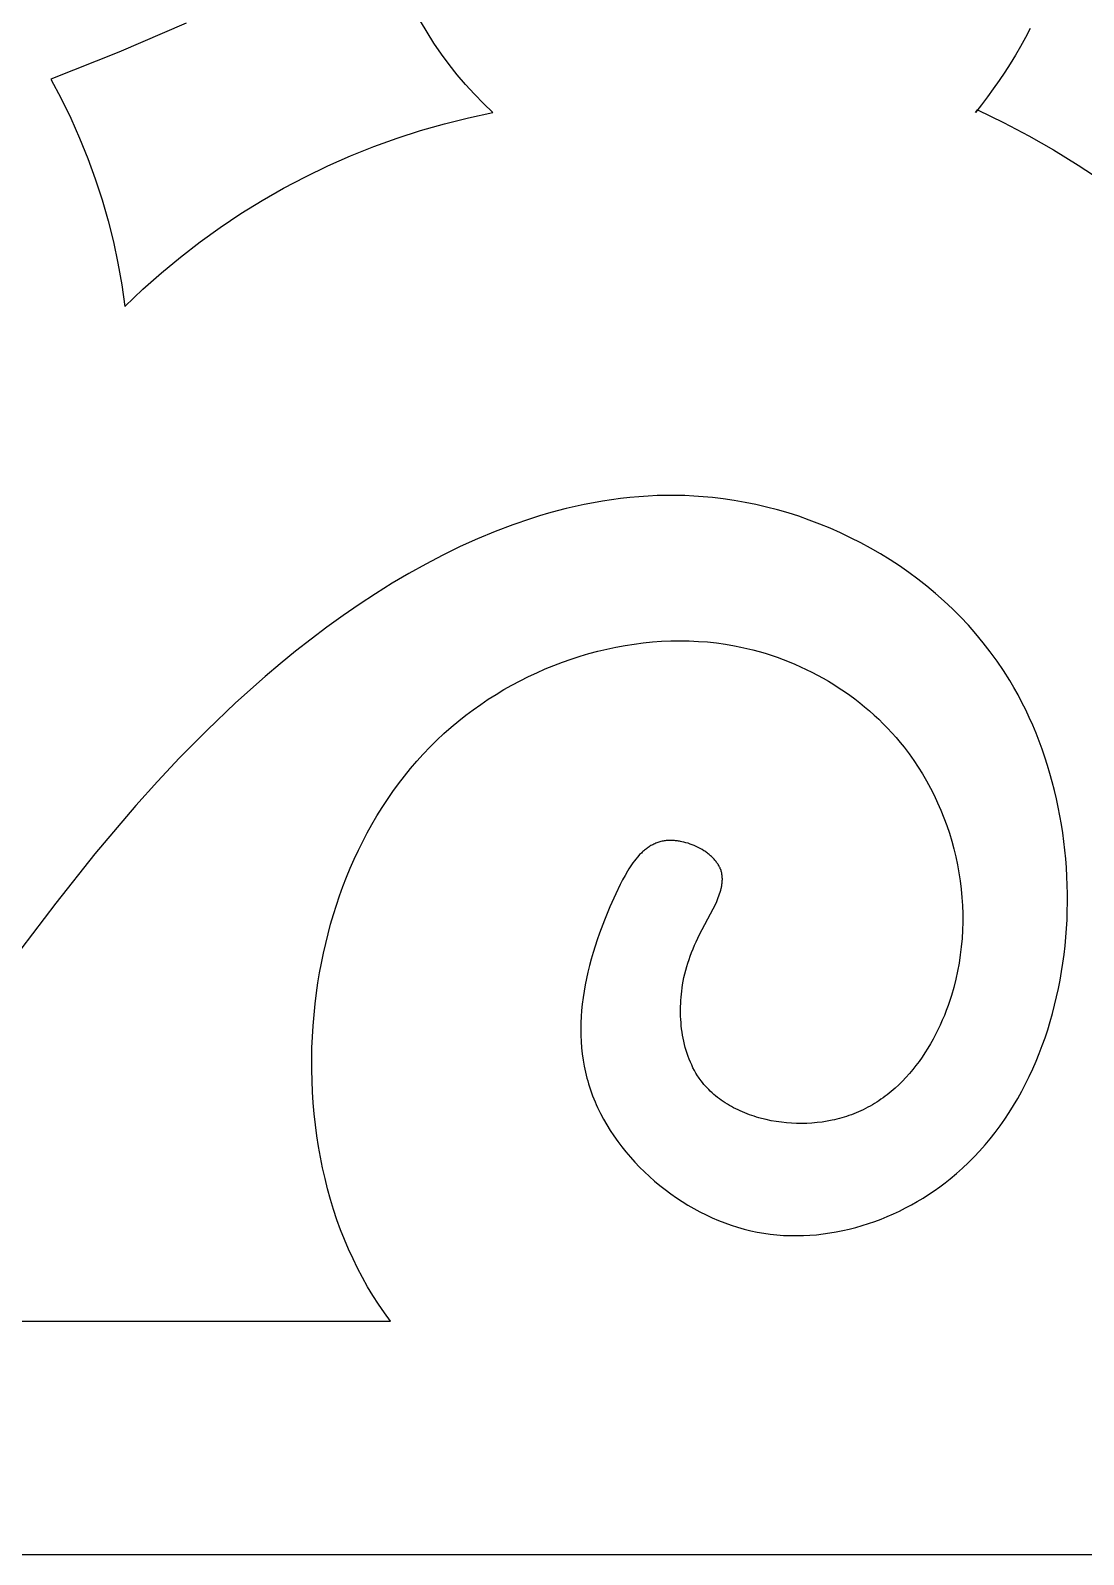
# Model space of a CAD drawing. Header units: millimetres. Extents: x 215 to 1844, y 1465 to 2065.
# Drawn here: x 745.7 to 852.1, y 1464.8 to 1618.8 of the extents above; entities that cross this region are included whole.
import ezdxf

# ---------------------------------------------------------------- set-up
doc = ezdxf.new("R2010")
doc.units = ezdxf.units.MM
doc.layers.add('Layer 01', color=12, linetype='Continuous', true_color=0xde0000)

msp = doc.modelspace()

# ---------------------------------------------------------------- linework, layer by layer
at = {"layer": 'Layer 01'}
for p, q in [((761.39, 1619.51), (754.61, 1616.58)), ((785.74, 1618.58), (785.07, 1619.71)), ((846.69, 1618.95), (846.2, 1618.05)), ((786.44, 1617.47), (785.74, 1618.58)), ((787.19, 1616.38), (786.44, 1617.47)), ((845.7, 1617.15), (845.18, 1616.27)), ((846.2, 1618.05), (845.7, 1617.15)), ((754.61, 1616.58), (747.74, 1613.85)), ((787.97, 1615.32), (787.19, 1616.38)), ((845.18, 1616.27), (844.65, 1615.4)), ((788.78, 1614.29), (787.97, 1615.32)), ((789.64, 1613.29), (788.78, 1614.29)), ((844.1, 1614.55), (843.53, 1613.7)), ((844.65, 1615.4), (844.1, 1614.55)), ((747.74, 1613.85), (748.78, 1611.89)), ((790.52, 1612.32), (789.64, 1613.29)), ((842.95, 1612.88), (842.36, 1612.06)), ((843.53, 1613.7), (842.95, 1612.88)), ((748.78, 1611.89), (749.74, 1609.91)), ((791.44, 1611.37), (790.52, 1612.32)), ((792.39, 1610.46), (791.44, 1611.37)), ((841.76, 1611.26), (841.15, 1610.48)), ((842.36, 1612.06), (841.76, 1611.26)), ((749.74, 1609.91), (750.64, 1607.89)), ((787.5, 1609.34), (789.94, 1609.94)), ((789.94, 1609.94), (792.39, 1610.46)), ((841.15, 1610.48), (841.37, 1610.75)), ((841.37, 1610.75), (843.97, 1609.48)), ((843.97, 1609.48), (846.53, 1608.13)), ((750.64, 1607.89), (751.46, 1605.84)), ((780.35, 1607.03), (782.71, 1607.88)), ((782.71, 1607.88), (785.09, 1608.65)), ((785.09, 1608.65), (787.5, 1609.34)), ((846.53, 1608.13), (849.05, 1606.69)), ((778.02, 1606.1), (780.35, 1607.03)), ((849.05, 1606.69), (851.52, 1605.17)), ((751.46, 1605.84), (752.22, 1603.76)), ((773.47, 1603.99), (775.72, 1605.09)), ((775.72, 1605.09), (778.02, 1606.1)), ((851.52, 1605.17), (853.94, 1603.57)), ((752.22, 1603.76), (752.9, 1601.66)), ((771.25, 1602.83), (773.47, 1603.99)), ((752.9, 1601.66), (753.51, 1599.54)), ((769.07, 1601.58), (771.25, 1602.83)), ((764.85, 1598.87), (766.94, 1600.26)), ((766.94, 1600.26), (769.07, 1601.58)), ((753.51, 1599.54), (754.05, 1597.4)), ((762.81, 1597.41), (764.85, 1598.87)), ((754.05, 1597.4), (754.51, 1595.24)), ((760.83, 1595.87), (762.81, 1597.41)), ((758.9, 1594.27), (760.83, 1595.87)), ((754.51, 1595.24), (754.89, 1593.07)), ((757.02, 1592.61), (758.9, 1594.27)), ((754.89, 1593.07), (755.2, 1590.88)), ((755.2, 1590.88), (757.02, 1592.61)), ((801.63, 1570.87), (800.72, 1570.67)), ((802.55, 1571.04), (801.63, 1570.87)), ((803.46, 1571.2), (802.55, 1571.04)), ((804.38, 1571.35), (803.46, 1571.2)), ((805.3, 1571.47), (804.38, 1571.35)), ((806.22, 1571.57), (805.3, 1571.47)), ((807.15, 1571.65), (806.22, 1571.57)), ((808.07, 1571.71), (807.15, 1571.65)), ((809, 1571.76), (808.07, 1571.71)), ((809.93, 1571.78), (809, 1571.76)), ((810.85, 1571.78), (809.93, 1571.78)), ((811.78, 1571.76), (810.85, 1571.78)), ((812.71, 1571.72), (811.78, 1571.76)), ((813.65, 1571.65), (812.71, 1571.72)), ((814.58, 1571.57), (813.65, 1571.65)), ((815.67, 1571.43), (814.58, 1571.57)), ((816.77, 1571.27), (815.67, 1571.43)), ((817.87, 1571.08), (816.77, 1571.27)), ((818.96, 1570.86), (817.87, 1571.08)), ((820.05, 1570.6), (818.96, 1570.86)), ((796.19, 1569.43), (794.4, 1568.81)), ((797.09, 1569.71), (796.19, 1569.43)), ((798, 1569.98), (797.09, 1569.71)), ((798.9, 1570.22), (798, 1569.98)), ((799.81, 1570.46), (798.9, 1570.22)), ((800.72, 1570.67), (799.81, 1570.46)), ((821.14, 1570.32), (820.05, 1570.6)), ((822.22, 1570.01), (821.14, 1570.32)), ((823.29, 1569.67), (822.22, 1570.01)), ((824.36, 1569.29), (823.29, 1569.67)), ((792.62, 1568.14), (790.85, 1567.4)), ((794.4, 1568.81), (792.62, 1568.14)), ((825.42, 1568.89), (824.36, 1569.29)), ((826.47, 1568.46), (825.42, 1568.89)), ((827.51, 1568), (826.47, 1568.46)), ((828.54, 1567.51), (827.51, 1568)), ((789.09, 1566.61), (787.35, 1565.76)), ((790.85, 1567.4), (789.09, 1566.61)), ((829.56, 1567), (828.54, 1567.51)), ((830.56, 1566.45), (829.56, 1567)), ((831.55, 1565.88), (830.56, 1566.45)), ((785.62, 1564.85), (783.91, 1563.9)), ((787.35, 1565.76), (785.62, 1564.85)), ((832.52, 1565.28), (831.55, 1565.88)), ((833.48, 1564.65), (832.52, 1565.28)), ((783.91, 1563.9), (782.22, 1562.9)), ((834.42, 1563.99), (833.48, 1564.65)), ((835.34, 1563.31), (834.42, 1563.99)), ((836.24, 1562.6), (835.34, 1563.31)), ((780.54, 1561.85), (778.89, 1560.77)), ((782.22, 1562.9), (780.54, 1561.85)), ((837.12, 1561.87), (836.24, 1562.6)), ((837.98, 1561.1), (837.12, 1561.87)), ((778.89, 1560.77), (777.25, 1559.64)), ((838.82, 1560.32), (837.98, 1561.1)), ((839.64, 1559.5), (838.82, 1560.32)), ((777.25, 1559.64), (775.63, 1558.47)), ((840.43, 1558.66), (839.64, 1559.5)), ((841.19, 1557.79), (840.43, 1558.66)), ((774.03, 1557.27), (772.46, 1556.03)), ((775.63, 1558.47), (774.03, 1557.27)), ((808.52, 1556.97), (809.44, 1557.04)), ((809.44, 1557.04), (810.37, 1557.08)), ((810.37, 1557.08), (811.3, 1557.09)), ((811.3, 1557.09), (812.22, 1557.08)), ((812.22, 1557.08), (813.15, 1557.03)), ((813.15, 1557.03), (814.07, 1556.97)), ((841.93, 1556.9), (841.19, 1557.79)), ((772.46, 1556.03), (770.9, 1554.77)), ((800.31, 1555.25), (801.21, 1555.53)), ((801.21, 1555.53), (802.1, 1555.8)), ((802.1, 1555.8), (803.01, 1556.04)), ((803.01, 1556.04), (803.92, 1556.25)), ((803.92, 1556.25), (804.83, 1556.45)), ((804.83, 1556.45), (805.75, 1556.62)), ((805.75, 1556.62), (806.67, 1556.76)), ((806.67, 1556.76), (807.59, 1556.88)), ((807.59, 1556.88), (808.52, 1556.97)), ((814.07, 1556.97), (814.98, 1556.87)), ((814.98, 1556.87), (815.9, 1556.74)), ((815.9, 1556.74), (816.81, 1556.59)), ((816.81, 1556.59), (817.43, 1556.46)), ((817.43, 1556.46), (818.05, 1556.32)), ((818.05, 1556.32), (818.67, 1556.17)), ((818.67, 1556.17), (819.29, 1556.01)), ((819.29, 1556.01), (819.9, 1555.83)), ((819.9, 1555.83), (820.51, 1555.63)), ((820.51, 1555.63), (821.11, 1555.43)), ((842.64, 1555.99), (841.93, 1556.9)), ((843.33, 1555.04), (842.64, 1555.99)), ((770.9, 1554.77), (769.37, 1553.47)), ((796.83, 1553.87), (797.69, 1554.25)), ((797.69, 1554.25), (798.55, 1554.6)), ((798.55, 1554.6), (799.43, 1554.94)), ((799.43, 1554.94), (800.31, 1555.25)), ((821.11, 1555.43), (821.71, 1555.21)), ((821.71, 1555.21), (822.31, 1554.98)), ((822.31, 1554.98), (822.9, 1554.73)), ((822.9, 1554.73), (823.48, 1554.47)), ((823.48, 1554.47), (824.06, 1554.2)), ((824.06, 1554.2), (824.63, 1553.92)), ((824.63, 1553.92), (825.19, 1553.62)), ((843.98, 1554.08), (843.33, 1555.04)), ((844.61, 1553.09), (843.98, 1554.08)), ((769.37, 1553.47), (766.39, 1550.81)), ((793.51, 1552.16), (794.32, 1552.62)), ((794.32, 1552.62), (795.15, 1553.06)), ((795.15, 1553.06), (795.98, 1553.48)), ((795.98, 1553.48), (796.83, 1553.87)), ((825.19, 1553.62), (825.75, 1553.32)), ((825.75, 1553.32), (826.3, 1553)), ((826.3, 1553), (826.85, 1552.67)), ((826.85, 1552.67), (827.39, 1552.32)), ((845.03, 1552.36), (844.61, 1553.09)), ((791.16, 1550.67), (791.93, 1551.19)), ((791.93, 1551.19), (792.71, 1551.68)), ((792.71, 1551.68), (793.51, 1552.16)), ((827.39, 1552.32), (827.92, 1551.97)), ((827.92, 1551.97), (828.44, 1551.6)), ((828.44, 1551.6), (828.95, 1551.22)), ((828.95, 1551.22), (829.45, 1550.83)), ((829.45, 1550.83), (829.95, 1550.43)), ((845.45, 1551.62), (845.03, 1552.36)), ((845.84, 1550.87), (845.45, 1551.62)), ((846.23, 1550.11), (845.84, 1550.87)), ((766.39, 1550.81), (763.51, 1548.07)), ((788.94, 1549.01), (789.67, 1549.58)), ((789.67, 1549.58), (790.4, 1550.13)), ((790.4, 1550.13), (791.16, 1550.67)), ((829.95, 1550.43), (830.43, 1550.02)), ((830.43, 1550.02), (830.91, 1549.59)), ((830.91, 1549.59), (831.37, 1549.16)), ((846.59, 1549.33), (846.23, 1550.11)), ((846.94, 1548.55), (846.59, 1549.33)), ((763.51, 1548.07), (760.74, 1545.27)), ((787.45, 1547.72), (788.19, 1548.38)), ((788.19, 1548.38), (788.94, 1549.01)), ((831.37, 1549.16), (831.83, 1548.71)), ((831.83, 1548.71), (832.27, 1548.26)), ((832.27, 1548.26), (832.71, 1547.79)), ((832.71, 1547.79), (833.13, 1547.31)), ((847.27, 1547.76), (846.94, 1548.55)), ((847.58, 1546.95), (847.27, 1547.76)), ((785.36, 1545.65), (786.04, 1546.36)), ((786.04, 1546.36), (786.74, 1547.05)), ((786.74, 1547.05), (787.45, 1547.72)), ((833.13, 1547.31), (833.54, 1546.83)), ((833.54, 1546.83), (833.94, 1546.33)), ((833.94, 1546.33), (834.44, 1545.68)), ((847.88, 1546.14), (847.58, 1546.95)), ((760.74, 1545.27), (758.5, 1542.87)), ((784.07, 1544.18), (784.71, 1544.93)), ((784.71, 1544.93), (785.36, 1545.65)), ((834.44, 1545.68), (834.91, 1545.01)), ((834.91, 1545.01), (835.36, 1544.33)), ((848.17, 1545.33), (847.88, 1546.14)), ((848.43, 1544.5), (848.17, 1545.33)), ((782.86, 1542.65), (783.45, 1543.42)), ((783.45, 1543.42), (784.07, 1544.18)), ((835.36, 1544.33), (835.8, 1543.64)), ((835.8, 1543.64), (836.21, 1542.93)), ((848.68, 1543.67), (848.43, 1544.5)), ((848.91, 1542.83), (848.68, 1543.67)), ((758.5, 1542.87), (756.33, 1540.45)), ((781.73, 1541.05), (782.28, 1541.86)), ((782.28, 1541.86), (782.86, 1542.65)), ((836.21, 1542.93), (836.6, 1542.21)), ((836.6, 1542.21), (836.97, 1541.48)), ((849.13, 1541.98), (848.91, 1542.83)), ((849.33, 1541.13), (849.13, 1541.98)), ((756.33, 1540.45), (752.19, 1535.55)), ((780.67, 1539.39), (781.19, 1540.23)), ((781.19, 1540.23), (781.73, 1541.05)), ((836.97, 1541.48), (837.32, 1540.73)), ((837.32, 1540.73), (837.65, 1539.98)), ((849.52, 1540.27), (849.33, 1541.13)), ((849.68, 1539.41), (849.52, 1540.27)), ((779.7, 1537.68), (780.17, 1538.54)), ((780.17, 1538.54), (780.67, 1539.39)), ((837.65, 1539.98), (837.96, 1539.21)), ((837.96, 1539.21), (838.25, 1538.44)), ((849.83, 1538.54), (849.68, 1539.41)), ((849.97, 1537.67), (849.83, 1538.54)), ((779.24, 1536.81), (779.7, 1537.68)), ((838.25, 1538.44), (838.51, 1537.66)), ((838.51, 1537.66), (838.75, 1536.86)), ((850.09, 1536.8), (849.97, 1537.67)), ((752.19, 1535.55), (748.25, 1530.59)), ((778.38, 1535.02), (778.8, 1535.92)), ((778.8, 1535.92), (779.24, 1536.81)), ((807.22, 1535.48), (807.14, 1535.39)), ((807.3, 1535.56), (807.22, 1535.48)), ((807.39, 1535.64), (807.3, 1535.56)), ((807.47, 1535.72), (807.39, 1535.64)), ((807.55, 1535.8), (807.47, 1535.72)), ((807.64, 1535.87), (807.55, 1535.8)), ((807.72, 1535.94), (807.64, 1535.87)), ((807.81, 1536.01), (807.72, 1535.94)), ((807.9, 1536.08), (807.81, 1536.01)), ((807.99, 1536.15), (807.9, 1536.08)), ((808.08, 1536.21), (807.99, 1536.15)), ((808.17, 1536.27), (808.08, 1536.21)), ((808.26, 1536.33), (808.17, 1536.27)), ((808.36, 1536.39), (808.26, 1536.33)), ((808.45, 1536.44), (808.36, 1536.39)), ((808.55, 1536.49), (808.45, 1536.44)), ((808.65, 1536.54), (808.55, 1536.49)), ((808.74, 1536.59), (808.65, 1536.54)), ((808.85, 1536.63), (808.74, 1536.59)), ((808.95, 1536.67), (808.85, 1536.63)), ((809.05, 1536.71), (808.95, 1536.67)), ((809.15, 1536.74), (809.05, 1536.71)), ((809.26, 1536.77), (809.15, 1536.74)), ((809.37, 1536.8), (809.26, 1536.77)), ((809.48, 1536.83), (809.37, 1536.8)), ((809.59, 1536.85), (809.48, 1536.83)), ((809.7, 1536.87), (809.59, 1536.85)), ((809.81, 1536.89), (809.7, 1536.87)), ((809.91, 1536.9), (809.81, 1536.89)), ((810.01, 1536.91), (809.91, 1536.9)), ((810.11, 1536.91), (810.01, 1536.91)), ((810.21, 1536.92), (810.11, 1536.91)), ((810.31, 1536.92), (810.21, 1536.92)), ((810.42, 1536.92), (810.31, 1536.92)), ((810.52, 1536.91), (810.42, 1536.92)), ((810.62, 1536.91), (810.52, 1536.91)), ((810.73, 1536.9), (810.62, 1536.91)), ((810.83, 1536.89), (810.73, 1536.9)), ((810.94, 1536.88), (810.83, 1536.89)), ((811.04, 1536.87), (810.94, 1536.88)), ((811.15, 1536.85), (811.04, 1536.87)), ((811.26, 1536.84), (811.15, 1536.85)), ((811.36, 1536.82), (811.26, 1536.84)), ((811.47, 1536.79), (811.36, 1536.82)), ((811.68, 1536.75), (811.47, 1536.79)), ((811.9, 1536.69), (811.68, 1536.75)), ((812.11, 1536.63), (811.9, 1536.69)), ((812.32, 1536.55), (812.11, 1536.63)), ((812.53, 1536.48), (812.32, 1536.55)), ((812.74, 1536.39), (812.53, 1536.48)), ((812.94, 1536.3), (812.74, 1536.39)), ((813.14, 1536.2), (812.94, 1536.3)), ((813.33, 1536.1), (813.14, 1536.2)), ((813.52, 1535.99), (813.33, 1536.1)), ((813.71, 1535.88), (813.52, 1535.99)), ((813.8, 1535.82), (813.71, 1535.88)), ((813.89, 1535.75), (813.8, 1535.82)), ((813.98, 1535.69), (813.89, 1535.75)), ((814.06, 1535.63), (813.98, 1535.69)), ((814.15, 1535.56), (814.06, 1535.63)), ((814.23, 1535.5), (814.15, 1535.56)), ((814.31, 1535.43), (814.23, 1535.5)), ((814.39, 1535.36), (814.31, 1535.43)), ((838.75, 1536.86), (838.97, 1536.07)), ((838.97, 1536.07), (839.16, 1535.26)), ((850.19, 1535.93), (850.09, 1536.8)), ((850.27, 1535.05), (850.19, 1535.93)), ((777.6, 1533.19), (777.98, 1534.11)), ((777.98, 1534.11), (778.38, 1535.02)), ((806.13, 1534.04), (805.99, 1533.82)), ((806.26, 1534.25), (806.13, 1534.04)), ((806.4, 1534.45), (806.26, 1534.25)), ((806.54, 1534.65), (806.4, 1534.45)), ((806.69, 1534.85), (806.54, 1534.65)), ((806.84, 1535.04), (806.69, 1534.85)), ((806.99, 1535.22), (806.84, 1535.04)), ((807.14, 1535.39), (806.99, 1535.22)), ((814.47, 1535.29), (814.39, 1535.36)), ((814.54, 1535.22), (814.47, 1535.29)), ((814.61, 1535.15), (814.54, 1535.22)), ((814.68, 1535.08), (814.61, 1535.15)), ((814.75, 1535.01), (814.68, 1535.08)), ((814.82, 1534.93), (814.75, 1535.01)), ((814.88, 1534.86), (814.82, 1534.93)), ((814.94, 1534.78), (814.88, 1534.86)), ((815, 1534.7), (814.94, 1534.78)), ((815.06, 1534.62), (815, 1534.7)), ((815.11, 1534.55), (815.06, 1534.62)), ((815.16, 1534.47), (815.11, 1534.55)), ((815.21, 1534.39), (815.16, 1534.47)), ((815.26, 1534.3), (815.21, 1534.39)), ((815.3, 1534.22), (815.26, 1534.3)), ((815.34, 1534.14), (815.3, 1534.22)), ((815.37, 1534.06), (815.34, 1534.14)), ((815.41, 1533.97), (815.37, 1534.06)), ((815.44, 1533.89), (815.41, 1533.97)), ((815.46, 1533.81), (815.44, 1533.89)), ((839.16, 1535.26), (839.33, 1534.45)), ((839.33, 1534.45), (839.48, 1533.64)), ((850.34, 1534.17), (850.27, 1535.05)), ((850.39, 1533.29), (850.34, 1534.17)), ((777.24, 1532.26), (777.6, 1533.19)), ((805.25, 1532.47), (804.8, 1531.52)), ((805.49, 1532.93), (805.25, 1532.47)), ((805.74, 1533.38), (805.49, 1532.93)), ((805.99, 1533.82), (805.74, 1533.38)), ((815.49, 1533.72), (815.46, 1533.81)), ((815.51, 1533.64), (815.49, 1533.72)), ((815.52, 1533.56), (815.51, 1533.64)), ((815.51, 1532.33), (815.53, 1532.42)), ((815.54, 1533.47), (815.52, 1533.56)), ((815.53, 1532.42), (815.54, 1532.51)), ((815.55, 1533.39), (815.54, 1533.47)), ((815.54, 1532.51), (815.55, 1532.6)), ((815.56, 1533.3), (815.55, 1533.39)), ((815.55, 1532.6), (815.56, 1532.69)), ((815.57, 1533.22), (815.56, 1533.3)), ((815.56, 1532.69), (815.57, 1532.78)), ((815.57, 1533.13), (815.57, 1533.22)), ((815.58, 1533.04), (815.57, 1533.13)), ((815.57, 1532.87), (815.58, 1532.96)), ((815.57, 1532.78), (815.57, 1532.87)), ((815.58, 1532.96), (815.58, 1533.04)), ((839.48, 1533.64), (839.6, 1532.82)), ((839.6, 1532.82), (839.71, 1531.99)), ((850.42, 1532.41), (850.39, 1533.29)), ((850.44, 1531.53), (850.42, 1532.41)), ((776.58, 1530.38), (776.9, 1531.33)), ((776.9, 1531.33), (777.24, 1532.26)), ((804.8, 1531.52), (804.2, 1530.2)), ((815.01, 1530.76), (815.09, 1530.95)), ((815.09, 1530.95), (815.16, 1531.14)), ((815.16, 1531.14), (815.23, 1531.32)), ((815.23, 1531.32), (815.3, 1531.51)), ((815.3, 1531.51), (815.36, 1531.69)), ((815.36, 1531.69), (815.41, 1531.88)), ((815.41, 1531.88), (815.46, 1532.06)), ((815.46, 1532.06), (815.48, 1532.15)), ((815.48, 1532.15), (815.5, 1532.24)), ((815.5, 1532.24), (815.51, 1532.33)), ((839.71, 1531.99), (839.78, 1531.16)), ((839.78, 1531.16), (839.83, 1530.34)), ((850.44, 1530.64), (850.44, 1531.53)), ((748.25, 1530.59), (733.09, 1510.79)), ((776, 1528.46), (776.28, 1529.42)), ((776.28, 1529.42), (776.58, 1530.38)), ((804.2, 1530.2), (803.66, 1528.87)), ((813.28, 1527.4), (814.65, 1530.01)), ((814.65, 1530.01), (814.84, 1530.39)), ((814.84, 1530.39), (815.01, 1530.76)), ((839.83, 1530.34), (839.86, 1529.51)), ((839.86, 1529.51), (839.86, 1528.67)), ((850.4, 1528.89), (850.43, 1529.76)), ((850.43, 1529.76), (850.44, 1530.64)), ((775.74, 1527.49), (776, 1528.46)), ((803.66, 1528.87), (803.16, 1527.55)), ((839.84, 1527.84), (839.79, 1527.01)), ((839.86, 1528.67), (839.84, 1527.84)), ((850.28, 1527.13), (850.35, 1528.01)), ((850.35, 1528.01), (850.4, 1528.89)), ((775.27, 1525.52), (775.5, 1526.51)), ((775.5, 1526.51), (775.74, 1527.49)), ((802.71, 1526.24), (802.51, 1525.58)), ((802.93, 1526.89), (802.71, 1526.24)), ((803.16, 1527.55), (802.93, 1526.89)), ((812.62, 1525.96), (812.77, 1526.32)), ((812.77, 1526.32), (812.93, 1526.68)), ((812.93, 1526.68), (813.28, 1527.4)), ((839.79, 1527.01), (839.72, 1526.18)), ((850.1, 1525.39), (850.2, 1526.26)), ((850.2, 1526.26), (850.28, 1527.13)), ((775.07, 1524.53), (775.27, 1525.52)), ((802.32, 1524.92), (802.14, 1524.27)), ((802.51, 1525.58), (802.32, 1524.92)), ((812.09, 1524.53), (812.21, 1524.89)), ((812.21, 1524.89), (812.34, 1525.24)), ((812.34, 1525.24), (812.47, 1525.6)), ((812.47, 1525.6), (812.62, 1525.96)), ((839.62, 1525.35), (839.49, 1524.53)), ((839.72, 1526.18), (839.62, 1525.35)), ((849.98, 1524.52), (850.1, 1525.39)), ((774.72, 1522.53), (774.88, 1523.54)), ((774.88, 1523.54), (775.07, 1524.53)), ((801.98, 1523.62), (801.84, 1522.97)), ((802.14, 1524.27), (801.98, 1523.62)), ((811.7, 1523.07), (811.79, 1523.44)), ((811.79, 1523.44), (811.88, 1523.8)), ((811.88, 1523.8), (811.98, 1524.17)), ((811.98, 1524.17), (812.09, 1524.53)), ((839.34, 1523.7), (839.16, 1522.89)), ((839.49, 1524.53), (839.34, 1523.7)), ((849.7, 1522.81), (849.85, 1523.66)), ((849.85, 1523.66), (849.98, 1524.52)), ((774.57, 1521.53), (774.72, 1522.53)), ((801.6, 1521.67), (801.5, 1521.03)), ((801.71, 1522.32), (801.6, 1521.67)), ((801.84, 1522.97), (801.71, 1522.32)), ((811.44, 1521.39), (811.47, 1521.7)), ((811.47, 1521.7), (811.51, 1522.01)), ((811.51, 1522.01), (811.56, 1522.31)), ((811.56, 1522.31), (811.63, 1522.69)), ((811.63, 1522.69), (811.7, 1523.07)), ((838.96, 1522.07), (838.72, 1521.26)), ((839.16, 1522.89), (838.96, 1522.07)), ((849.35, 1521.11), (849.54, 1521.96)), ((849.54, 1521.96), (849.7, 1522.81)), ((774.32, 1519.31), (774.43, 1520.42)), ((774.43, 1520.42), (774.57, 1521.53)), ((801.42, 1520.38), (801.36, 1519.74)), ((801.5, 1521.03), (801.42, 1520.38)), ((811.35, 1519.81), (811.36, 1520.13)), ((811.36, 1520.13), (811.37, 1520.44)), ((811.37, 1520.44), (811.38, 1520.76)), ((811.38, 1520.76), (811.41, 1521.08)), ((811.41, 1521.08), (811.44, 1521.39)), ((838.39, 1520.25), (838.2, 1519.74)), ((838.56, 1520.75), (838.39, 1520.25)), ((838.72, 1521.26), (838.56, 1520.75)), ((848.94, 1519.44), (849.15, 1520.27)), ((849.15, 1520.27), (849.35, 1521.11)), ((774.22, 1518.2), (774.32, 1519.31)), ((801.31, 1519.11), (801.28, 1518.47)), ((801.36, 1519.74), (801.31, 1519.11)), ((811.35, 1519.49), (811.35, 1519.81)), ((811.36, 1519.16), (811.35, 1519.49)), ((811.38, 1518.84), (811.36, 1519.16)), ((811.4, 1518.52), (811.38, 1518.84)), ((811.43, 1518.2), (811.4, 1518.52)), ((837.8, 1518.75), (837.59, 1518.26)), ((838.01, 1519.24), (837.8, 1518.75)), ((838.2, 1519.74), (838.01, 1519.24)), ((848.45, 1517.79), (848.7, 1518.61)), ((848.7, 1518.61), (848.94, 1519.44)), ((774.11, 1515.96), (774.16, 1517.08)), ((774.16, 1517.08), (774.22, 1518.2)), ((801.28, 1518.47), (801.28, 1517.84)), ((801.28, 1517.84), (801.28, 1517.21)), ((801.28, 1517.21), (801.31, 1516.59)), ((811.46, 1517.88), (811.43, 1518.2)), ((811.51, 1517.56), (811.46, 1517.88)), ((811.56, 1517.25), (811.51, 1517.56)), ((811.61, 1516.93), (811.56, 1517.25)), ((837.12, 1517.3), (836.87, 1516.83)), ((837.36, 1517.78), (837.12, 1517.3)), ((837.59, 1518.26), (837.36, 1517.78)), ((847.9, 1516.18), (848.18, 1516.98)), ((848.18, 1516.98), (848.45, 1517.79)), ((774.09, 1514.85), (774.11, 1515.96)), ((801.31, 1516.59), (801.36, 1515.96)), ((801.36, 1515.96), (801.42, 1515.34)), ((811.68, 1516.62), (811.61, 1516.93)), ((811.75, 1516.31), (811.68, 1516.62)), ((811.83, 1516), (811.75, 1516.31)), ((811.92, 1515.69), (811.83, 1516)), ((812.01, 1515.39), (811.92, 1515.69)), ((836.05, 1515.46), (835.76, 1515.02)), ((836.34, 1515.91), (836.05, 1515.46)), ((836.61, 1516.36), (836.34, 1515.91)), ((836.87, 1516.83), (836.61, 1516.36)), ((847.6, 1515.39), (847.9, 1516.18)), ((774.09, 1513.73), (774.09, 1514.85)), ((801.42, 1515.34), (801.51, 1514.73)), ((801.51, 1514.73), (801.62, 1514.12)), ((801.62, 1514.12), (801.74, 1513.51)), ((812.12, 1515.1), (812.01, 1515.39)), ((812.23, 1514.8), (812.12, 1515.1)), ((812.35, 1514.51), (812.23, 1514.8)), ((812.48, 1514.23), (812.35, 1514.51)), ((812.61, 1513.95), (812.48, 1514.23)), ((812.76, 1513.67), (812.61, 1513.95)), ((835.14, 1514.17), (834.81, 1513.76)), ((835.46, 1514.59), (835.14, 1514.17)), ((835.76, 1515.02), (835.46, 1514.59)), ((846.94, 1513.83), (847.28, 1514.61)), ((847.28, 1514.61), (847.6, 1515.39)), ((774.12, 1512.61), (774.09, 1513.73)), ((774.16, 1511.5), (774.12, 1512.61)), ((801.74, 1513.51), (801.89, 1512.91)), ((801.89, 1512.91), (801.97, 1512.61)), ((801.97, 1512.61), (802.06, 1512.31)), ((812.91, 1513.41), (812.76, 1513.67)), ((813.07, 1513.14), (812.91, 1513.41)), ((813.16, 1513.01), (813.07, 1513.14)), ((813.25, 1512.89), (813.16, 1513.01)), ((813.33, 1512.76), (813.25, 1512.89)), ((813.42, 1512.64), (813.33, 1512.76)), ((813.57, 1512.45), (813.42, 1512.64)), ((813.72, 1512.27), (813.57, 1512.45)), ((833.77, 1512.59), (833.4, 1512.23)), ((834.13, 1512.97), (833.77, 1512.59)), ((834.48, 1513.36), (834.13, 1512.97)), ((834.81, 1513.76), (834.48, 1513.36)), ((846.22, 1512.32), (846.59, 1513.07)), ((846.59, 1513.07), (846.94, 1513.83)), ((774.24, 1510.39), (774.16, 1511.5)), ((802.06, 1512.31), (802.15, 1512.01)), ((802.15, 1512.01), (802.25, 1511.71)), ((802.25, 1511.71), (802.36, 1511.42)), ((802.36, 1511.42), (802.47, 1511.12)), ((802.47, 1511.12), (802.58, 1510.82)), ((802.58, 1510.82), (802.71, 1510.52)), ((813.87, 1512.09), (813.72, 1512.27)), ((814.03, 1511.91), (813.87, 1512.09)), ((814.2, 1511.74), (814.03, 1511.91)), ((814.36, 1511.58), (814.2, 1511.74)), ((814.54, 1511.42), (814.36, 1511.58)), ((814.72, 1511.26), (814.54, 1511.42)), ((814.9, 1511.1), (814.72, 1511.26)), ((815.08, 1510.95), (814.9, 1511.1)), ((815.28, 1510.81), (815.08, 1510.95)), ((815.47, 1510.67), (815.28, 1510.81)), ((831.81, 1510.91), (831.6, 1510.76)), ((832.02, 1511.06), (831.81, 1510.91)), ((832.22, 1511.22), (832.02, 1511.06)), ((832.63, 1511.54), (832.22, 1511.22)), ((833.02, 1511.88), (832.63, 1511.54)), ((833.4, 1512.23), (833.02, 1511.88)), ((845, 1510.14), (845.43, 1510.85)), ((845.43, 1510.85), (845.83, 1511.58)), ((845.83, 1511.58), (846.22, 1512.32)), ((774.34, 1509.28), (774.24, 1510.39)), ((774.46, 1508.18), (774.34, 1509.28)), ((802.71, 1510.52), (802.84, 1510.22)), ((802.84, 1510.22), (802.97, 1509.93)), ((802.97, 1509.93), (803.26, 1509.34)), ((803.26, 1509.34), (803.57, 1508.76)), ((815.67, 1510.53), (815.47, 1510.67)), ((815.87, 1510.4), (815.67, 1510.53)), ((816.08, 1510.27), (815.87, 1510.4)), ((816.29, 1510.14), (816.08, 1510.27)), ((816.5, 1510.02), (816.29, 1510.14)), ((816.71, 1509.9), (816.5, 1510.02)), ((816.93, 1509.79), (816.71, 1509.9)), ((817.16, 1509.68), (816.93, 1509.79)), ((817.38, 1509.58), (817.16, 1509.68)), ((817.61, 1509.48), (817.38, 1509.58)), ((817.84, 1509.38), (817.61, 1509.48)), ((818.07, 1509.29), (817.84, 1509.38)), ((818.31, 1509.2), (818.07, 1509.29)), ((828.86, 1509.29), (828.61, 1509.2)), ((829.1, 1509.39), (828.86, 1509.29)), ((829.34, 1509.49), (829.1, 1509.39)), ((829.58, 1509.6), (829.34, 1509.49)), ((829.82, 1509.71), (829.58, 1509.6)), ((830.05, 1509.83), (829.82, 1509.71)), ((830.28, 1509.95), (830.05, 1509.83)), ((830.51, 1510.07), (830.28, 1509.95)), ((830.73, 1510.2), (830.51, 1510.07)), ((830.95, 1510.34), (830.73, 1510.2)), ((831.17, 1510.47), (830.95, 1510.34)), ((831.39, 1510.62), (831.17, 1510.47)), ((831.6, 1510.76), (831.39, 1510.62)), ((844.11, 1508.75), (844.57, 1509.44)), ((844.57, 1509.44), (845, 1510.14)), ((774.6, 1507.08), (774.46, 1508.18)), ((803.57, 1508.76), (803.9, 1508.18)), ((803.9, 1508.18), (804.25, 1507.62)), ((818.54, 1509.12), (818.31, 1509.2)), ((818.78, 1509.04), (818.54, 1509.12)), ((819.03, 1508.96), (818.78, 1509.04)), ((819.27, 1508.89), (819.03, 1508.96)), ((819.52, 1508.83), (819.27, 1508.89)), ((820.01, 1508.71), (819.52, 1508.83)), ((820.52, 1508.6), (820.01, 1508.71)), ((821.02, 1508.51), (820.52, 1508.6)), ((821.54, 1508.44), (821.02, 1508.51)), ((822.05, 1508.38), (821.54, 1508.44)), ((822.57, 1508.35), (822.05, 1508.38)), ((823.08, 1508.32), (822.57, 1508.35)), ((823.6, 1508.32), (823.08, 1508.32)), ((824.12, 1508.33), (823.6, 1508.32)), ((824.63, 1508.36), (824.12, 1508.33)), ((825.15, 1508.4), (824.63, 1508.36)), ((825.66, 1508.46), (825.15, 1508.4)), ((826.16, 1508.54), (825.66, 1508.46)), ((826.66, 1508.64), (826.16, 1508.54)), ((826.91, 1508.69), (826.66, 1508.64)), ((827.15, 1508.75), (826.91, 1508.69)), ((827.4, 1508.81), (827.15, 1508.75)), ((827.64, 1508.88), (827.4, 1508.81)), ((827.88, 1508.95), (827.64, 1508.88)), ((828.11, 1509.02), (827.88, 1508.95)), ((828.36, 1509.11), (828.11, 1509.02)), ((828.61, 1509.2), (828.36, 1509.11)), ((843.15, 1507.42), (843.64, 1508.08)), ((843.64, 1508.08), (844.11, 1508.75)), ((774.77, 1505.99), (774.6, 1507.08)), ((804.25, 1507.62), (804.62, 1507.06)), ((804.62, 1507.06), (805, 1506.51)), ((805, 1506.51), (805.41, 1505.97)), ((842.12, 1506.15), (842.64, 1506.77)), ((842.64, 1506.77), (843.15, 1507.42)), ((774.96, 1504.9), (774.77, 1505.99)), ((775.18, 1503.83), (774.96, 1504.9)), ((805.41, 1505.97), (805.84, 1505.44)), ((805.84, 1505.44), (806.28, 1504.92)), ((806.28, 1504.92), (806.74, 1504.41)), ((840.44, 1504.36), (841.01, 1504.94)), ((841.01, 1504.94), (841.57, 1505.53)), ((841.57, 1505.53), (842.12, 1506.15)), ((775.43, 1502.76), (775.18, 1503.83)), ((806.74, 1504.41), (807.21, 1503.91)), ((807.21, 1503.91), (807.7, 1503.43)), ((807.7, 1503.43), (808.21, 1502.96)), ((838.61, 1502.73), (839.23, 1503.25)), ((839.23, 1503.25), (839.84, 1503.8)), ((839.84, 1503.8), (840.44, 1504.36)), ((775.69, 1501.7), (775.43, 1502.76)), ((775.98, 1500.65), (775.69, 1501.7)), ((808.21, 1502.96), (808.73, 1502.5)), ((808.73, 1502.5), (809.26, 1502.06)), ((809.26, 1502.06), (809.8, 1501.63)), ((809.8, 1501.63), (810.36, 1501.21)), ((836.98, 1501.52), (837.54, 1501.91)), ((837.54, 1501.91), (838.08, 1502.31)), ((838.08, 1502.31), (838.61, 1502.73)), ((776.3, 1499.62), (775.98, 1500.65)), ((810.36, 1501.21), (810.93, 1500.81)), ((810.93, 1500.81), (811.51, 1500.43)), ((811.51, 1500.43), (812.1, 1500.07)), ((812.1, 1500.07), (812.7, 1499.72)), ((834.08, 1499.78), (834.68, 1500.1)), ((834.68, 1500.1), (835.27, 1500.43)), ((835.27, 1500.43), (835.85, 1500.78)), ((835.85, 1500.78), (836.42, 1501.14)), ((836.42, 1501.14), (836.98, 1501.52)), ((776.64, 1498.59), (776.3, 1499.62)), ((777.01, 1497.58), (776.64, 1498.59)), ((812.7, 1499.72), (813.31, 1499.39)), ((813.31, 1499.39), (813.93, 1499.08)), ((813.93, 1499.08), (814.55, 1498.79)), ((814.55, 1498.79), (815.19, 1498.52)), ((815.19, 1498.52), (815.83, 1498.27)), ((830.98, 1498.42), (831.62, 1498.66)), ((831.62, 1498.66), (832.24, 1498.92)), ((832.24, 1498.92), (832.86, 1499.19)), ((832.86, 1499.19), (833.48, 1499.47)), ((833.48, 1499.47), (834.08, 1499.78)), ((777.4, 1496.58), (777.01, 1497.58)), ((815.83, 1498.27), (816.47, 1498.04)), ((816.47, 1498.04), (817.12, 1497.83)), ((817.12, 1497.83), (817.78, 1497.65)), ((817.78, 1497.65), (818.44, 1497.48)), ((818.44, 1497.48), (819.1, 1497.34)), ((819.1, 1497.34), (819.76, 1497.23)), ((819.76, 1497.23), (820.42, 1497.13)), ((820.42, 1497.13), (821.09, 1497.06)), ((821.09, 1497.06), (821.75, 1497.01)), ((821.75, 1497.01), (822.42, 1496.98)), ((822.42, 1496.98), (823.09, 1496.98)), ((823.09, 1496.98), (823.76, 1496.99)), ((823.76, 1496.99), (824.43, 1497.02)), ((824.43, 1497.02), (825.09, 1497.08)), ((825.09, 1497.08), (825.76, 1497.15)), ((825.76, 1497.15), (826.42, 1497.25)), ((826.42, 1497.25), (827.09, 1497.36)), ((827.09, 1497.36), (827.74, 1497.49)), ((827.74, 1497.49), (828.4, 1497.64)), ((828.4, 1497.64), (829.05, 1497.81)), ((829.05, 1497.81), (829.7, 1498)), ((829.7, 1498), (830.35, 1498.2)), ((830.35, 1498.2), (830.98, 1498.42)), ((777.81, 1495.6), (777.4, 1496.58)), ((778.26, 1494.63), (777.81, 1495.6)), ((778.72, 1493.68), (778.26, 1494.63)), ((779.21, 1492.74), (778.72, 1493.68)), ((779.73, 1491.82), (779.21, 1492.74)), ((780.27, 1490.93), (779.73, 1491.82)), ((780.84, 1490.05), (780.27, 1490.93)), ((781.43, 1489.19), (780.84, 1490.05)), ((710.28, 1488.35), (782.05, 1488.35)), ((782.05, 1488.35), (781.43, 1489.19)), ((215.34, 1464.76), (1844.41, 1464.76))]:
    msp.add_line(p, q, dxfattribs=at)

doc.saveas('drawing.dxf')
